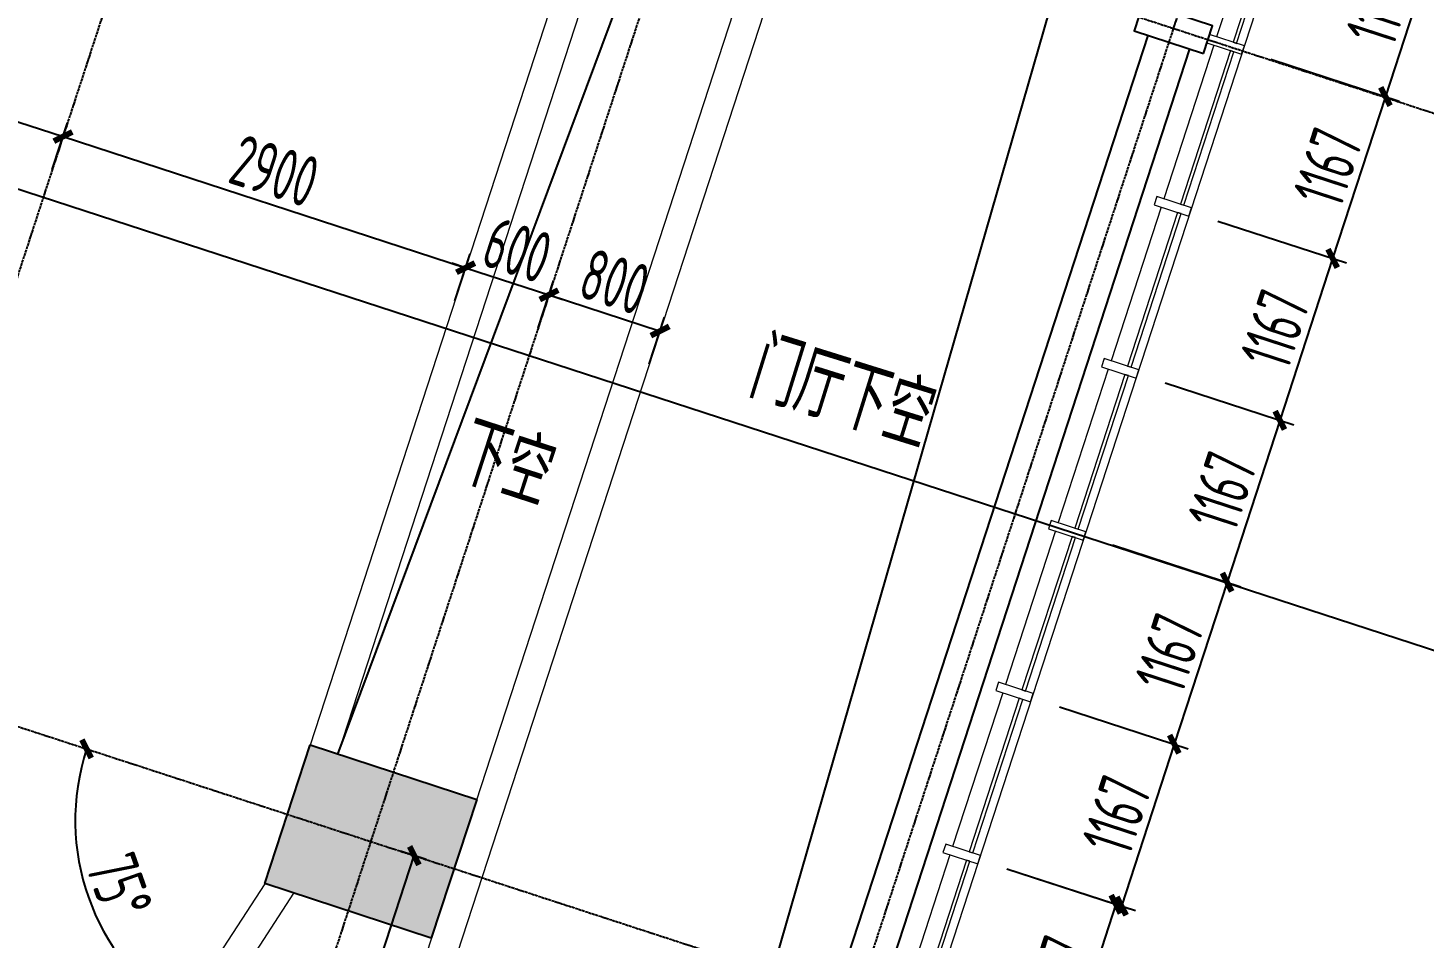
# Model space of a CAD drawing. Header units: millimetres. Extents: x 11515858 to 24947533, y -12784974 to -6116114.
# Drawn here: x 11858950 to 11868513, y -6344598 to -6338363 of the extents above; entities that cross this region are included whole.
import ezdxf
from ezdxf.enums import TextEntityAlignment as Align

# ---------------------------------------------------------------- set-up
doc = ezdxf.new("R2010")
doc.units = ezdxf.units.MM
doc.header["$LTSCALE"] = 10
doc.linetypes.add('A2-RG-AXIS$0$CENTER', pattern=[2, 1.25, -0.25, 0.25, -0.25])
doc.linetypes.add('A2-RG-AXIS$0$DOTE', pattern=[2.42, 2, -0.2, 0.02, -0.2])
for name, color, linetype in [('A2-RB-F2$0$$34$A-DIMS-100', 1, 'Continuous'), ('A2-RB-F2$0$A-DIMS-100', 1, 'Continuous'), ('A2-RG-AXIS$0$A-GRID', 1, 'A2-RG-AXIS$0$CENTER'), ('A2-RI-F2$0$A-BEAM-PLAN-S', 2, 'Continuous'), ('A2-RI-F2$0$A-COLS-PLAN-C', 7, 'Continuous'), ('A2-RI-F2$0$A-STRS', 50, 'Continuous'), ('A2-RI-F2$0$A-SYMB-AREA', 4, 'Continuous'), ('A2-RI-F2$0$A-SYMB-NAME', 4, 'Continuous'), ('A2-RI-F2$0$A-SYMB-VOID', 35, 'Continuous'), ('A2-RS-F2$0$A-HATH-GRAY', 8, 'Continuous'), ('A2-RS-F2$0$A-WALL-CONC', 6, 'Continuous')]:
    doc.layers.add(name, color=color, linetype=linetype)
for name, color, linetype, lineweight in [('A2-RI-F2$0$A-FLOR-STRS', 2, 'Continuous', 5), ('A2-RI-F2$0$A-GLAZ', 140, 'Continuous', 5), ('A2-RI-F2$0$A-GLAZ-CWMG', 3, 'Continuous', 5), ('A2-RI-F2$0$A-WALL', 7, 'Continuous', 5)]:
    doc.layers.add(name, color=color, linetype=linetype, lineweight=lineweight)
doc.styles.add('A2-RB-F2$0$$0$XD2008', font='hzs.shx', dxfattribs={"width": 0.7, "bigfont": 'hztxt.shx'})
doc.styles.add('A2-RB-F2$0$XD2008', font='hzs.shx', dxfattribs={"width": 0.7, "bigfont": 'hztxt.shx'})
doc.styles.add('A2-RI-F2$0$ECADI', font='hzs.shx', dxfattribs={"width": 0.7, "bigfont": 'hztxt.shx'})
doc.dimstyles.new('A2-RB-F2$0$$0$XD100$0', dxfattribs={"dimscale": 100, "dimtxt": 3.5, "dimasz": 1, "dimexe": 1, "dimexo": 2, "dimgap": 0.5, "dimtad": 1, "dimdec": 0, "dimdsep": 46, "dimtxsty": 'A2-RB-F2$0$$0$XD2008', "dimblk1": 'A2-RB-F2$0$$20$_ArchTick', "dimblk2": 'A2-RB-F2$0$$20$_ArchTick', "dimsah": 1, "dimcen": 2.5, "dimclrt": 4, "dimaunit": 1, "dimadec": 0, "dimazin": 0, "dimtfac": 1, "dimtdec": 0, "dimtix": 1, "dimtmove": 2, "dimatfit": 3, "dimfxl": 0, "dimtolj": 1, "dimtzin": 0, "dimarcsym": 0})
doc.dimstyles.new('A2-RB-F2$0$XD100', dxfattribs={"dimscale": 100, "dimtxt": 3.5, "dimasz": 1.5, "dimexe": 1, "dimexo": 2, "dimgap": 0.5, "dimtad": 1, "dimdec": 0, "dimdsep": 46, "dimtxsty": 'A2-RB-F2$0$XD2008', "dimcen": 2.5, "dimclrt": 4, "dimaunit": 1, "dimadec": 0, "dimazin": 0, "dimtfac": 1, "dimtdec": 0, "dimtix": 1, "dimtmove": 1, "dimatfit": 3, "dimfxl": 0, "dimtolj": 1, "dimtzin": 0, "dimarcsym": 0})
doc.dimstyles.new('A2-RB-F2$0$XD100$0', dxfattribs={"dimscale": 100, "dimtxt": 3.5, "dimasz": 1, "dimexe": 1, "dimexo": 2, "dimgap": 0.5, "dimtad": 1, "dimdec": 0, "dimdsep": 46, "dimtxsty": 'A2-RB-F2$0$XD2008', "dimblk1": 'A2-RB-F2$0$_ArchTick', "dimblk2": 'A2-RB-F2$0$_ArchTick', "dimsah": 1, "dimcen": 2.5, "dimclrt": 4, "dimaunit": 1, "dimadec": 0, "dimazin": 0, "dimtfac": 1, "dimtdec": 0, "dimtix": 1, "dimtmove": 1, "dimatfit": 3, "dimfxl": 0, "dimtolj": 1, "dimtzin": 0, "dimarcsym": 0})

# ---------------------------------------------------------------- blocks, each defined once
blk = doc.blocks.new('A2-RG-AXIS')
at = {"layer": 'A2-RG-AXIS$0$A-GRID', "linetype": 'A2-RG-AXIS$0$DOTE'}
for p, q in [((11866017.6, -6318162.5), (11852857, -6358539.7)), ((11869345.5, -6319247.1), (11856184.8, -6359624.4)), ((11872673.2, -6320331.8), (11859512.5, -6360709)), ((11838798, -6329240.5), (11876758.7, -6341613.5)), ((11836628.7, -6335895.9), (11874589.4, -6348268.9))]:
    blk.add_line(p, q, dxfattribs=at)
blk = doc.blocks.new('A2-RB-F2$0$$20$_ArchTick')
at = {"color": 0, "linetype": 'ByBlock', "const_width": 0.4}
blk.add_lwpolyline([(-0.5, -0.5), (0.5, 0.5)], dxfattribs=at)
blk = doc.blocks.new('*D1547')
at = {"layer": 'A2-RB-F2$0$$34$A-DIMS-100', "color": 0, "lineweight": -2, "ltscale": 3, "transparency": 16777216}
for p, q in [((11857738.3, -6338884.8), (11857843.2, -6338562.9)), ((11857812.2, -6338658), (11859190.8, -6339107.4)), ((11859116.9, -6339334.2), (11859221.8, -6339012.3))]:
    blk.add_line(p, q, dxfattribs=at)
at = {"layer": 'Defpoints', "color": 0, "ltscale": 3, "transparency": 16777216}
for p in [(11857676.3, -6339075), (11859190.8, -6339107.4), (11859054.9, -6339524.3)]:
    blk.add_point(p, dxfattribs=at)
at = {"layer": 'A2-RB-F2$0$$34$A-DIMS-100', "color": 0, "lineweight": -2, "ltscale": 3, "transparency": 16777216, "xscale": 100, "yscale": 100, "zscale": 100}
for p, rotation in [((11857812.2, -6338658), 161.9471034994591), ((11859190.8, -6339107.4), 341.9471034994591)]:
    blk.add_blockref('A2-RB-F2$0$$20$_ArchTick', p, dxfattribs=dict(at, rotation=rotation))
at = {"layer": 'A2-RB-F2$0$$34$A-DIMS-100', "color": 4, "ltscale": 3, "transparency": 16777216, "insert": (11858571.2, -6338668.8), "char_height": 350, "attachment_point": 5, "rotation": 341.9471, "style": 'A2-RB-F2$0$$0$XD2008'}
blk.add_mtext('\\A1;1450', dxfattribs=at)
blk = doc.blocks.new('*D1548')
at = {"layer": 'A2-RB-F2$0$$34$A-DIMS-100', "color": 0, "lineweight": -2, "ltscale": 3, "transparency": 16777216}
for p, q in [((11859116.9, -6339334.2), (11859221.8, -6339012.3)), ((11859190.8, -6339107.4), (11861948.2, -6340006.1)), ((11861874.3, -6340232.9), (11861979.2, -6339911))]:
    blk.add_line(p, q, dxfattribs=at)
at = {"layer": 'Defpoints', "color": 0, "ltscale": 3, "transparency": 16777216}
for p in [(11859054.9, -6339524.3), (11861948.2, -6340006.1), (11861812.3, -6340423.1)]:
    blk.add_point(p, dxfattribs=at)
at = {"layer": 'A2-RB-F2$0$$34$A-DIMS-100', "color": 0, "lineweight": -2, "ltscale": 3, "transparency": 16777216, "xscale": 100, "yscale": 100, "zscale": 100}
for p, rotation in [((11859190.8, -6339107.4), 161.9470404709596), ((11861948.2, -6340006.1), 341.9470404709596)]:
    blk.add_blockref('A2-RB-F2$0$$20$_ArchTick', p, dxfattribs=dict(at, rotation=rotation))
at = {"layer": 'A2-RB-F2$0$$34$A-DIMS-100', "color": 4, "ltscale": 3, "transparency": 16777216, "insert": (11860639.2, -6339342.8), "char_height": 350, "attachment_point": 5, "rotation": 341.94704, "style": 'A2-RB-F2$0$$0$XD2008'}
blk.add_mtext('\\A1;2900', dxfattribs=at)
blk = doc.blocks.new('*D1549')
at = {"layer": 'A2-RB-F2$0$$34$A-DIMS-100', "color": 0, "lineweight": -2, "ltscale": 3, "transparency": 16777216}
for p, q in [((11861948.2, -6340005.9), (11861853.1, -6339975)), ((11861874.2, -6340232.9), (11861979.2, -6339910.8)), ((11861948.2, -6340005.9), (11862518.7, -6340191.8)), ((11862444.7, -6340418.8), (11862549.6, -6340096.7)), ((11862518.7, -6340191.8), (11862613.7, -6340222.8))]:
    blk.add_line(p, q, dxfattribs=at)
at = {"layer": 'Defpoints', "color": 0, "ltscale": 3, "transparency": 16777216}
for p in [(11862518.7, -6340191.8), (11861812.3, -6340423.1), (11862382.8, -6340608.9)]:
    blk.add_point(p, dxfattribs=at)
at = {"layer": 'A2-RB-F2$0$$34$A-DIMS-100', "color": 0, "lineweight": -2, "ltscale": 3, "transparency": 16777216, "xscale": 100, "yscale": 100, "zscale": 100}
for p, rotation in [((11861948.2, -6340005.9), 341.9538243324171), ((11862518.7, -6340191.8), 161.9538243324171)]:
    blk.add_blockref('A2-RB-F2$0$$20$_ArchTick', p, dxfattribs=dict(at, rotation=rotation))
at = {"layer": 'A2-RB-F2$0$$34$A-DIMS-100', "color": 4, "ltscale": 3, "transparency": 16777216, "insert": (11862303.1, -6339884.9), "char_height": 350, "attachment_point": 5, "rotation": 341.95382, "style": 'A2-RB-F2$0$$0$XD2008'}
blk.add_mtext('\\A1;600', dxfattribs=at)
blk = doc.blocks.new('A2-RB-F2$0$_ArchTick')
at = {"color": 0, "linetype": 'ByBlock', "const_width": 0.4}
blk.add_lwpolyline([(-0.5, -0.5), (0.5, 0.5)], dxfattribs=at)
blk = doc.blocks.new('*D1509')
at = {"layer": 'A2-RB-F2$0$A-DIMS-100', "color": 0, "lineweight": -2, "transparency": 16777216}
for p, q in [((11862445, -6340418.9), (11862549.9, -6340096.9)), ((11862519, -6340191.9), (11863279.6, -6340439.8)), ((11863205.6, -6340666.8), (11863310.6, -6340344.8))]:
    blk.add_line(p, q, dxfattribs=at)
at = {"layer": 'Defpoints', "color": 0, "transparency": 16777216}
for p in [(11863279.6, -6340439.8), (11862383, -6340609.1), (11863143.6, -6340857)]:
    blk.add_point(p, dxfattribs=at)
at = {"layer": 'A2-RB-F2$0$A-DIMS-100', "color": 0, "lineweight": -2, "transparency": 16777216, "xscale": 100, "yscale": 100, "zscale": 100}
for p, rotation in [((11862519, -6340191.9), 161.947040493153), ((11863279.6, -6340439.8), 341.947040493153)]:
    blk.add_blockref('A2-RB-F2$0$_ArchTick', p, dxfattribs=dict(at, rotation=rotation))
at = {"layer": 'A2-RB-F2$0$A-DIMS-100', "color": 4, "transparency": 16777216, "insert": (11862969, -6340102), "char_height": 350, "attachment_point": 5, "rotation": 341.94704, "style": 'A2-RB-F2$0$XD2008'}
blk.add_mtext('\\A1;800', dxfattribs=at)
blk = doc.blocks.new('*D1511')
at = {"layer": 'A2-RB-F2$0$A-DIMS-100', "color": 0, "lineweight": -2, "transparency": 16777216}
for p, q in [((11861678.4, -6344060.7), (11861501.1, -6344002.9)), ((11860527, -6347314.1), (11861596.2, -6344033.8)), ((11860609.2, -6347340.9), (11860431.9, -6347283.1))]:
    blk.add_line(p, q, dxfattribs=at)
at = {"layer": 'Defpoints', "color": 0, "transparency": 16777216}
for p in [(11861596.2, -6344033.8), (11861868.6, -6344122.6), (11860799.4, -6347402.9)]:
    blk.add_point(p, dxfattribs=at)
at = {"layer": 'A2-RB-F2$0$A-DIMS-100', "color": 0, "lineweight": -2, "transparency": 16777216, "xscale": 100, "yscale": 100, "zscale": 100}
for p, rotation in [((11861596.2, -6344033.8), 71.94700741491974), ((11860527, -6347314.1), 251.9470074149197)]:
    blk.add_blockref('A2-RB-F2$0$_ArchTick', p, dxfattribs=dict(at, rotation=rotation))
at = {"layer": 'A2-RB-F2$0$A-DIMS-100', "color": 4, "transparency": 16777216, "insert": (11860847.6, -6345604.3), "char_height": 350, "attachment_point": 5, "rotation": 71.94701, "style": 'A2-RB-F2$0$XD2008'}
blk.add_mtext('\\A1;3450', dxfattribs=at)
blk = doc.blocks.new('*D2007')
at = {"layer": 'A2-RB-F2$0$A-DIMS-100', "color": 0, "lineweight": -2, "transparency": 16777216}
for p, q in [((11867823.6, -6337468.8), (11868704.1, -6337755.7)), ((11868609, -6337724.7), (11868247.8, -6338833)), ((11867462.4, -6338577), (11868342.8, -6338864))]:
    blk.add_line(p, q, dxfattribs=at)
at = {"layer": 'Defpoints', "color": 0, "transparency": 16777216}
for p in [(11867633.5, -6337406.8), (11867272.2, -6338515), (11868247.8, -6338833)]:
    blk.add_point(p, dxfattribs=at)
at = {"layer": 'A2-RB-F2$0$A-DIMS-100', "color": 0, "lineweight": -2, "transparency": 16777216, "xscale": 100, "yscale": 100, "zscale": 100}
for p, rotation in [((11868609, -6337724.7), 71.947040493393), ((11868247.8, -6338833), 251.947040493393)]:
    blk.add_blockref('A2-RB-F2$0$_ArchTick', p, dxfattribs=dict(at, rotation=rotation))
at = {"layer": 'A2-RB-F2$0$A-DIMS-100', "color": 4, "transparency": 16777216, "insert": (11868214.5, -6338209.1), "char_height": 350, "attachment_point": 5, "rotation": 71.94704, "style": 'A2-RB-F2$0$XD2008'}
blk.add_mtext('\\A1;1166', dxfattribs=at)
blk = doc.blocks.new('*D2008')
at = {"layer": 'A2-RB-F2$0$A-DIMS-100', "color": 0, "lineweight": -2, "transparency": 16777216}
for p, q in [((11867462.4, -6338577), (11868342.8, -6338864)), ((11868247.8, -6338833), (11867886.2, -6339942.2)), ((11867100.8, -6339686.3), (11867981.3, -6339973.2))]:
    blk.add_line(p, q, dxfattribs=at)
at = {"layer": 'Defpoints', "color": 0, "transparency": 16777216}
for p in [(11867272.2, -6338515), (11866910.7, -6339624.3), (11867886.2, -6339942.2)]:
    blk.add_point(p, dxfattribs=at)
at = {"layer": 'A2-RB-F2$0$A-DIMS-100', "color": 0, "lineweight": -2, "transparency": 16777216, "xscale": 100, "yscale": 100, "zscale": 100}
for p, rotation in [((11868247.8, -6338833), 71.94704049329795), ((11867886.2, -6339942.2), 251.9470404932979)]:
    blk.add_blockref('A2-RB-F2$0$_ArchTick', p, dxfattribs=dict(at, rotation=rotation))
at = {"layer": 'A2-RB-F2$0$A-DIMS-100', "color": 4, "transparency": 16777216, "insert": (11867853.1, -6339317.9), "char_height": 350, "attachment_point": 5, "rotation": 71.94704, "style": 'A2-RB-F2$0$XD2008'}
blk.add_mtext('\\A1;1167', dxfattribs=at)
blk = doc.blocks.new('*D2009')
at = {"layer": 'A2-RB-F2$0$A-DIMS-100', "color": 0, "lineweight": -2, "transparency": 16777216}
for p, q in [((11867100.8, -6339686.3), (11867981.3, -6339973.2)), ((11867886.2, -6339942.2), (11867524.7, -6341051.5)), ((11866739.3, -6340795.5), (11867619.7, -6341082.5))]:
    blk.add_line(p, q, dxfattribs=at)
at = {"layer": 'Defpoints', "color": 0, "transparency": 16777216}
for p in [(11866910.7, -6339624.3), (11866549.1, -6340733.5), (11867524.7, -6341051.5)]:
    blk.add_point(p, dxfattribs=at)
at = {"layer": 'A2-RB-F2$0$A-DIMS-100', "color": 0, "lineweight": -2, "transparency": 16777216, "xscale": 100, "yscale": 100, "zscale": 100}
for p, rotation in [((11867886.2, -6339942.2), 71.94704049337078), ((11867524.7, -6341051.5), 251.9470404933707)]:
    blk.add_blockref('A2-RB-F2$0$_ArchTick', p, dxfattribs=dict(at, rotation=rotation))
at = {"layer": 'A2-RB-F2$0$A-DIMS-100', "color": 4, "transparency": 16777216, "insert": (11867491.5, -6340427.1), "char_height": 350, "attachment_point": 5, "rotation": 71.94704, "style": 'A2-RB-F2$0$XD2008'}
blk.add_mtext('\\A1;1167', dxfattribs=at)
blk = doc.blocks.new('*D2010')
at = {"layer": 'A2-RB-F2$0$A-DIMS-100', "color": 0, "lineweight": -2, "transparency": 16777216}
for p, q in [((11866739.3, -6340795.5), (11867619.7, -6341082.5)), ((11867524.7, -6341051.5), (11867163.1, -6342160.7)), ((11866377.7, -6341904.7), (11867258.2, -6342191.7))]:
    blk.add_line(p, q, dxfattribs=at)
at = {"layer": 'Defpoints', "color": 0, "transparency": 16777216}
for p in [(11866549.1, -6340733.5), (11866187.6, -6341842.8), (11867163.1, -6342160.7)]:
    blk.add_point(p, dxfattribs=at)
at = {"layer": 'A2-RB-F2$0$A-DIMS-100', "color": 0, "lineweight": -2, "transparency": 16777216, "xscale": 100, "yscale": 100, "zscale": 100}
for p, rotation in [((11867524.7, -6341051.5), 71.94704049338493), ((11867163.1, -6342160.7), 251.9470404933849)]:
    blk.add_blockref('A2-RB-F2$0$_ArchTick', p, dxfattribs=dict(at, rotation=rotation))
at = {"layer": 'A2-RB-F2$0$A-DIMS-100', "color": 4, "transparency": 16777216, "insert": (11867130, -6341536.4), "char_height": 350, "attachment_point": 5, "rotation": 71.94704, "style": 'A2-RB-F2$0$XD2008'}
blk.add_mtext('\\A1;1167', dxfattribs=at)
blk = doc.blocks.new('*D2011')
at = {"layer": 'A2-RB-F2$0$A-DIMS-100', "color": 0, "lineweight": -2, "transparency": 16777216}
for p, q in [((11866377.7, -6341904.7), (11867258.2, -6342191.7)), ((11867163.1, -6342160.7), (11866801.6, -6343270)), ((11866016.2, -6343014), (11866896.6, -6343301))]:
    blk.add_line(p, q, dxfattribs=at)
at = {"layer": 'Defpoints', "color": 0, "transparency": 16777216}
for p in [(11866187.6, -6341842.8), (11865826, -6342952), (11866801.6, -6343270)]:
    blk.add_point(p, dxfattribs=at)
at = {"layer": 'A2-RB-F2$0$A-DIMS-100', "color": 0, "lineweight": -2, "transparency": 16777216, "xscale": 100, "yscale": 100, "zscale": 100}
for p, rotation in [((11867163.1, -6342160.7), 71.94704049328381), ((11866801.6, -6343270), 251.9470404932838)]:
    blk.add_blockref('A2-RB-F2$0$_ArchTick', p, dxfattribs=dict(at, rotation=rotation))
at = {"layer": 'A2-RB-F2$0$A-DIMS-100', "color": 4, "transparency": 16777216, "insert": (11866768.4, -6342645.6), "char_height": 350, "attachment_point": 5, "rotation": 71.94704, "style": 'A2-RB-F2$0$XD2008'}
blk.add_mtext('\\A1;1167', dxfattribs=at)
blk = doc.blocks.new('*D2012')
at = {"layer": 'A2-RB-F2$0$A-DIMS-100', "color": 0, "lineweight": -2, "transparency": 16777216}
for p, q in [((11866016.2, -6343014), (11866896.6, -6343301)), ((11866801.6, -6343270), (11866440, -6344379.2)), ((11865654.6, -6344123.2), (11866535.1, -6344410.2))]:
    blk.add_line(p, q, dxfattribs=at)
at = {"layer": 'Defpoints', "color": 0, "transparency": 16777216}
for p in [(11865826, -6342952), (11865464.5, -6344061.2), (11866440, -6344379.2)]:
    blk.add_point(p, dxfattribs=at)
at = {"layer": 'A2-RB-F2$0$A-DIMS-100', "color": 0, "lineweight": -2, "transparency": 16777216, "xscale": 100, "yscale": 100, "zscale": 100}
for p, rotation in [((11866801.6, -6343270), 71.94704049338493), ((11866440, -6344379.2), 251.9470404933849)]:
    blk.add_blockref('A2-RB-F2$0$_ArchTick', p, dxfattribs=dict(at, rotation=rotation))
at = {"layer": 'A2-RB-F2$0$A-DIMS-100', "color": 4, "transparency": 16777216, "insert": (11866406.9, -6343754.9), "char_height": 350, "attachment_point": 5, "rotation": 71.94704, "style": 'A2-RB-F2$0$XD2008'}
blk.add_mtext('\\A1;1167', dxfattribs=at)
blk = doc.blocks.new('*D2013')
at = {"layer": 'A2-RB-F2$0$A-DIMS-100', "color": 0, "lineweight": -2, "transparency": 16777216}
for p, q in [((11865654.6, -6344123.2), (11866496.3, -6344397.5)), ((11866401.2, -6344366.6), (11866039.6, -6345475.8)), ((11865293.1, -6345232.5), (11866134.7, -6345506.8))]:
    blk.add_line(p, q, dxfattribs=at)
at = {"layer": 'Defpoints', "color": 0, "transparency": 16777216}
for p in [(11865464.5, -6344061.2), (11865102.9, -6345170.5), (11866039.6, -6345475.8)]:
    blk.add_point(p, dxfattribs=at)
at = {"layer": 'A2-RB-F2$0$A-DIMS-100', "color": 0, "lineweight": -2, "transparency": 16777216, "xscale": 100, "yscale": 100, "zscale": 100}
for p, rotation in [((11866401.2, -6344366.6), 71.94704049328381), ((11866039.6, -6345475.8), 251.9470404932838)]:
    blk.add_blockref('A2-RB-F2$0$_ArchTick', p, dxfattribs=dict(at, rotation=rotation))
at = {"layer": 'A2-RB-F2$0$A-DIMS-100', "color": 4, "transparency": 16777216, "insert": (11866006.5, -6344851.5), "char_height": 350, "attachment_point": 5, "rotation": 71.94704, "style": 'A2-RB-F2$0$XD2008'}
blk.add_mtext('\\A1;1167', dxfattribs=at)
blk = doc.blocks.new('*D1473')
at = {"layer": 'A2-RB-F2$0$A-DIMS-100', "color": 0, "lineweight": -2, "transparency": 16777216}
blk.add_arc((11860855.3, -6343792.3), 1581.2, 161.9468, 236.94711, dxfattribs=at)
at = {"layer": 'Defpoints', "color": 0, "transparency": 16777216}
for p in [(11836628.7, -6335895.7), (11859285.6, -6343983.5), (11860573.1, -6344225.9), (11858360.5, -6347626.1), (11874589.4, -6348268.9)]:
    blk.add_point(p, dxfattribs=at)
at = {"layer": 'A2-RB-F2$0$A-DIMS-100', "color": 0, "lineweight": -2, "transparency": 16777216, "xscale": 100, "yscale": 100, "zscale": 100}
for p, rotation in [((11859351.9, -6343302.3), 71.94679980163178), ((11859992.8, -6345117.6), 326.9471125376343)]:
    blk.add_blockref('A2-RB-F2$0$_ArchTick', p, dxfattribs=dict(at, rotation=rotation))
at = {"layer": 'A2-RB-F2$0$A-DIMS-100', "color": 4, "transparency": 16777216, "insert": (11859576.4, -6344243.8), "char_height": 350, "attachment_point": 5, "rotation": 289.44696, "style": 'A2-RB-F2$0$XD2008'}
blk.add_mtext('\\A1;75°', dxfattribs=at)
blk = doc.blocks.new('A2-RS-F2')
at = {"layer": 'A2-RS-F2$0$A-HATH-GRAY'}
blk.add_hatch(color=256, dxfattribs=at).paths.add_polyline_path([(11860883.2, -6343275), (11862023.8, -6343647.9), (11861713, -6344598.4), (11860572.4, -6344225.5)])
at = {"layer": 'A2-RS-F2$0$A-WALL-CONC'}
blk.add_lwpolyline([(11860883.2, -6343275), (11862023.8, -6343647.9), (11861713, -6344598.4), (11860572.4, -6344225.5), (11860883.2, -6343275)], dxfattribs=at)
blk = doc.blocks.new('A2-RI-F2$0$5erhfh')
at = {"layer": 'A2-RI-F2$0$A-SYMB-AREA', "style": 'A2-RI-F2$0$ECADI', "width": 0.7}
blk.add_attdef('340M2', text='', height=2.5, dxfattribs=at).set_placement((0, 1.25), align=Align.MIDDLE_LEFT)
at = {"layer": 'A2-RI-F2$0$A-SYMB-NAME', "style": 'A2-RI-F2$0$ECADI', "width": 0.7}
blk.add_attdef('CHINESENAME', (-12.292, 3.087), '', height=4.5, dxfattribs=at)
blk = doc.blocks.new('A2-RI-F2$0$System Panel - Glazed - Frit-5394250-Documents - Level 2')
at = {"layer": 'A2-RI-F2$0$A-GLAZ', "lineweight": 13}
for p, q in [((553.3, 44.4), (-553.3, 44.4)), ((-553.3, 44.4), (-553.3, 19.1)), ((-553.3, 19.1), (553.3, 19.1)), ((553.3, 19.1), (553.3, 44.4))]:
    blk.add_line(p, q, dxfattribs=at)
blk = doc.blocks.new('A2-RI-F2$0$System Panel - Glazed - Frit-5394249-Documents - Level 2')
at = {"layer": 'A2-RI-F2$0$A-GLAZ', "lineweight": 13}
for p, q in [((553.3, 44.4), (-553.3, 44.4)), ((-553.3, 44.4), (-553.3, 19.1)), ((-553.3, 19.1), (553.3, 19.1)), ((553.3, 19.1), (553.3, 44.4))]:
    blk.add_line(p, q, dxfattribs=at)
blk = doc.blocks.new('A2-RI-F2$0$System Panel - Glazed - Frit-5394279-Documents - Level 2')
at = {"layer": 'A2-RI-F2$0$A-GLAZ', "lineweight": 13}
for p, q in [((553.3, 44.4), (-553.3, 44.4)), ((-553.3, 44.4), (-553.3, 19.1)), ((-553.3, 19.1), (553.3, 19.1)), ((553.3, 19.1), (553.3, 44.4))]:
    blk.add_line(p, q, dxfattribs=at)
blk = doc.blocks.new('A2-RI-F2$0$System Panel - Glazed - Frit-5394282-Documents - Level 2')
at = {"layer": 'A2-RI-F2$0$A-GLAZ', "lineweight": 13}
for p, q in [((553.3, 44.5), (-553.3, 44.5)), ((-553.3, 44.5), (-553.3, 19.1)), ((-553.3, 19.1), (553.3, 19.1)), ((553.3, 19.1), (553.3, 44.5))]:
    blk.add_line(p, q, dxfattribs=at)
blk = doc.blocks.new('A2-RI-F2$0$System Panel - Glazed - Frit-5394288-Documents - Level 2')
at = {"layer": 'A2-RI-F2$0$A-GLAZ', "lineweight": 13}
for p, q in [((552.8, 44.4), (-552.8, 44.4)), ((-552.8, 44.4), (-552.8, 19.1)), ((-552.8, 19.1), (552.8, 19.1)), ((552.8, 19.1), (552.8, 44.4))]:
    blk.add_line(p, q, dxfattribs=at)
blk = doc.blocks.new('A2-RI-F2$0$Rectangular Mullion - 60mm x 200mm-5394085-Documents - Level 2')
at = {"layer": 'A2-RI-F2$0$A-GLAZ-CWMG', "lineweight": 20}
for p, q in [((-30, 150), (30, 150)), ((-30, -100), (-30, 150)), ((30, 150), (30, -100)), ((30, -100), (-30, -100))]:
    blk.add_line(p, q, dxfattribs=at)
blk = doc.blocks.new('A2-RI-F2$0$Rectangular Mullion - 60mm x 200mm-5394087-Documents - Level 2')
at = {"layer": 'A2-RI-F2$0$A-GLAZ-CWMG', "lineweight": 20}
for p, q in [((-30, 150), (30, 150)), ((-30, -100), (-30, 150)), ((30, 150), (30, -100)), ((30, -100), (-30, -100))]:
    blk.add_line(p, q, dxfattribs=at)
blk = doc.blocks.new('A2-RB-F2')
at = {"layer": 'A2-RB-F2$0$$34$A-DIMS-100', "ltscale": 3}
for p1, p2, distance, picture, middle in [((11857676.3, -6339075), (11859054.9, -6339524.3), 438.5, '*D1547', (11858571.2, -6338668.8)), ((11859054.9, -6339524.3), (11861812.3, -6340423.1), 438.5, '*D1548', (11860639.2, -6339342.8)), ((11861812.3, -6340423.1), (11862382.8, -6340608.9), 438.7, '*D1549', (11862303.1, -6339884.9))]:
    dim = blk.add_aligned_dim(p1=p1, p2=p2, distance=distance, dimstyle='A2-RB-F2$0$$0$XD100$0', dxfattribs=at)
    dim.commit()
    dim.dimension.update_dxf_attribs({"geometry": picture, "text_midpoint": middle})
at = {"layer": 'A2-RB-F2$0$A-DIMS-100'}
dim = blk.add_angular_dim_2l(base=(11859285.6, -6343983.5), line1=((11836628.7, -6335895.7), (11874589.4, -6348268.9)), line2=((11860573.1, -6344225.9), (11858360.5, -6347626.1)), dimstyle='A2-RB-F2$0$XD100', override={"dimasz": 1, "dimblk1": 'A2-RB-F2$0$_ArchTick', "dimblk2": 'A2-RB-F2$0$_ArchTick', "dimsah": 1}, dxfattribs=at)
dim.commit()
dim.dimension.update_dxf_attribs({"geometry": '*D1473', "text_midpoint": (11859576.4, -6344243.8)})
for p1, p2, distance, picture, middle in [((11867633.5, -6337406.8), (11867272.2, -6338515), 1026, '*D2007', (11868214.5, -6338209.1)), ((11867272.2, -6338515), (11866910.7, -6339624.3), 1026, '*D2008', (11867853.1, -6339317.9)), ((11866910.7, -6339624.3), (11866549.1, -6340733.5), 1026, '*D2009', (11867491.5, -6340427.1)), ((11862383, -6340609.1), (11863143.6, -6340857), 438.7, '*D1509', (11862969, -6340102)), ((11866549.1, -6340733.5), (11866187.6, -6341842.8), 1026, '*D2010', (11867130, -6341536.4)), ((11866187.6, -6341842.8), (11865826, -6342952), 1026, '*D2011', (11866768.4, -6342645.6)), ((11865826, -6342952), (11865464.5, -6344061.2), 1026, '*D2012', (11866406.9, -6343754.9)), ((11860799.4, -6347402.9), (11861868.6, -6344122.6), 286.5, '*D1511', (11860847.6, -6345604.3)), ((11865464.5, -6344061.2), (11865102.9, -6345170.5), 985.2, '*D2013', (11866006.5, -6344851.5))]:
    dim = blk.add_aligned_dim(p1=p1, p2=p2, distance=distance, dimstyle='A2-RB-F2$0$XD100$0', dxfattribs=at)
    dim.commit()
    dim.dimension.update_dxf_attribs({"geometry": picture, "text_midpoint": middle})
blk = doc.blocks.new('A2-RI-F2')
at = {"layer": 'A2-RI-F2$0$A-BEAM-PLAN-S'}
for p, q in [((11866621.4, -6338414.5), (11864514.1, -6344879.8)), ((11866906.7, -6338507.5), (11864799.4, -6344972.7))]:
    blk.add_line(p, q, dxfattribs=at)
at = {"layer": 'A2-RI-F2$0$A-COLS-PLAN-C'}
blk.add_lwpolyline([(11867001.7, -6338538.4), (11867063.6, -6338348.3), (11866588.2, -6338193.3), (11866526.3, -6338383.5)], close=True, dxfattribs=at)
at = {"layer": 'A2-RI-F2$0$A-GLAZ-CWMG'}
for p, q in [((11870493.1, -6328633.4), (11860804.4, -6358358.5)), ((11867434, -6337373.3), (11867091.4, -6338424.5)), ((11867072.8, -6338481.6), (11866729.8, -6339533.8)), ((11866711.2, -6339590.8), (11866368.3, -6340643)), ((11866349.7, -6340700.1), (11866006.7, -6341752.3)), ((11865988.1, -6341809.3), (11865645.2, -6342861.5)), ((11865626.6, -6342918.5), (11865283.6, -6343970.7)), ((11865265, -6344027.8), (11864922.1, -6345080))]:
    blk.add_line(p, q, dxfattribs=at)
at = {"layer": 'A2-RI-F2$0$A-SYMB-VOID'}
for points in [[(11867415.3, -6327123.2), (11868507.3, -6329358.6), (11860351.2, -6357651.7)], [(11861072.9, -6343337.7), (11862990.4, -6338196.1), (11863882.3, -6337943)]]:
    blk.add_lwpolyline(points, dxfattribs=at)
at = {"layer": 'A2-RI-F2$0$A-WALL'}
for p, q in [((11866758.7, -6329766.4), (11859528.4, -6351948)), ((11865124.9, -6334133.2), (11860799.4, -6347403.3)), ((11862742.2, -6337571.1), (11860882.7, -6343275.7)), ((11862932.3, -6337633.1), (11861072.9, -6343337.7)), ((11860572.8, -6344226.5), (11858360.1, -6347626.7)), ((11860770, -6344290.1), (11859103.8, -6346850.6))]:
    blk.add_line(p, q, dxfattribs=at)
at = {"layer": 'Defpoints', "color": 3, "linetype": 'Continuous'}
blk.add_line((11881898.7, -6346970), (11828646, -6329612.7), dxfattribs=at)
blk.add_blockref('A2-RS-F2', (0, 0))
ref = blk.add_blockref('A2-RI-F2$0$5erhfh', (11864947.2, -6341546.5), dxfattribs=dict(xscale=99.99999999972489, yscale=99.99999999972489, zscale=99.99999999972489, rotation=342.7000000001773))
ref.add_attrib('CHINESENAME', '门厅下空', (11863865.5, -6340886.2), dxfattribs={"layer": 'A2-RI-F2$0$A-SYMB-NAME', "height": 450, "rotation": 342.7, "style": 'A2-RI-F2$0$ECADI', "width": 0.7})
at = {"layer": 'A2-RI-F2$0$A-FLOR-STRS'}
blk.add_blockref('A2-RG-AXIS', (0, 0), dxfattribs=at)
at = {"layer": 'A2-RI-F2$0$A-GLAZ', "rotation": 251.9470405303409}
for name, p in [('A2-RI-F2$0$System Panel - Glazed - Frit-5394288-Documents - Level 2', (11867357.8, -6337929.9)), ('A2-RI-F2$0$System Panel - Glazed - Frit-5394250-Documents - Level 2', (11866996.4, -6339038.7)), ('A2-RI-F2$0$System Panel - Glazed - Frit-5394279-Documents - Level 2', (11866634.8, -6340147.9)), ('A2-RI-F2$0$System Panel - Glazed - Frit-5394249-Documents - Level 2', (11866273.3, -6341257.2)), ('A2-RI-F2$0$System Panel - Glazed - Frit-5394282-Documents - Level 2', (11865911.7, -6342366.4)), ('A2-RI-F2$0$System Panel - Glazed - Frit-5394250-Documents - Level 2', (11865550.2, -6343475.6)), ('A2-RI-F2$0$System Panel - Glazed - Frit-5394279-Documents - Level 2', (11865188.6, -6344584.9))]:
    blk.add_blockref(name, p, dxfattribs=at)
at = {"layer": 'A2-RI-F2$0$A-GLAZ-CWMG', "extrusion": (0, 0, -1), "rotation": 288.0529594696591}
for name, p in [('A2-RI-F2$0$Rectangular Mullion - 60mm x 200mm-5394085-Documents - Level 2', (-11867177.2, -6338484)), ('A2-RI-F2$0$Rectangular Mullion - 60mm x 200mm-5394085-Documents - Level 2', (-11866815.6, -6339593.3)), ('A2-RI-F2$0$Rectangular Mullion - 60mm x 200mm-5394087-Documents - Level 2', (-11866454.1, -6340702.5)), ('A2-RI-F2$0$Rectangular Mullion - 60mm x 200mm-5394087-Documents - Level 2', (-11866092.5, -6341811.8)), ('A2-RI-F2$0$Rectangular Mullion - 60mm x 200mm-5394085-Documents - Level 2', (-11865731, -6342921)), ('A2-RI-F2$0$Rectangular Mullion - 60mm x 200mm-5394085-Documents - Level 2', (-11865369.4, -6344030.3))]:
    blk.add_blockref(name, p, dxfattribs=at)
at = {"layer": 'A2-RI-F2$0$A-STRS', "linetype": 'Continuous'}
blk.add_blockref('A2-RB-F2', (0, 0), dxfattribs=at)
at = {"layer": 'A2-RI-F2$0$A-SYMB-VOID'}
ref = blk.add_blockref('A2-RI-F2$0$5erhfh', (11862933.2, -6342135.1), dxfattribs=dict(at, xscale=100.000000000853, yscale=100.000000000853, zscale=100.000000000853, rotation=341.9467459263064))
ref.add_attrib('CHINESENAME', '下空', (11861860.2, -6341460.6), dxfattribs={"layer": 'A2-RI-F2$0$A-SYMB-NAME', "height": 450, "rotation": 341.94675, "style": 'A2-RI-F2$0$ECADI', "width": 0.7})

msp = doc.modelspace()

# ---------------------------------------------------------------- block references
for name in ['A2-RI-F2', 'A2-RB-F2', 'A2-RG-AXIS', 'A2-RS-F2']:
    msp.add_blockref(name, (0, 0))

doc.saveas('drawing.dxf')
